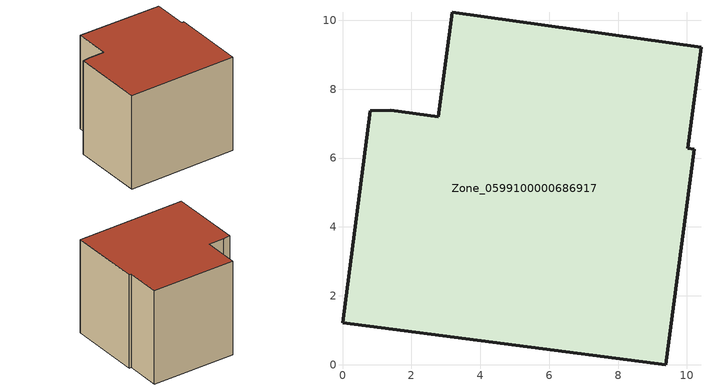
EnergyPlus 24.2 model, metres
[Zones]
Zone_0599100000686917
 floor ground (C_G): 1.4,7.38 2.78,7.2 3.18,10.23 10.41,9.21 10.02,6.28 10.21,6.25 9.38,0 0,1.21 0.81,7.38 z0
 wall outside (C_F): 0.81,7.38 0,1.21 9.38,0 10.21,6.25 10.02,6.28 10.41,9.21 3.18,10.23 2.78,7.2 1.4,7.38 0.81,7.38 z0:8.29
 roof outside (C_R): 2.78,7.2 1.4,7.38 0.81,7.38 0,1.21 9.38,0 10.21,6.25 10.02,6.28 10.41,9.21 3.18,10.23 z8.29
[BUILDING]
Pand.0599100000686917: North Axis=0; Terrain=City; Loads Convergence Tolerance Value=0.04; Temperature Convergence Tolerance Value=0.4; Solar Distribution=FullExterior; Maximum Number of Warmup Days=25; Minimum Number of Warmup Days=1
[Site:Location]
Rotterdam.The.Hague.AP_ZH_NLD Design_Conditions: Latitude=51.96; Longitude=4.45; Time Zone=1; Elevation=-4.5
[SITE:GROUNDTEMPERATURE:BUILDINGSURFACE]
18, 18, 18, 18, 18, 18, 18, 18, 18, 18, 18, 18
[MATERIAL] Thermal Absorptance=0.9; Solar Absorptance=0.7; Visible Absorptance=0.7
Name | Roughness | Thickness | Conductivity | Density | Specific Heat
G.TC.1946-1964 | MediumSmooth | 0.15 | 1 | 540 | 1210
F.TC.1946-1964 | Rough | 0.3 | 0.857143 | 1920 | 840
R.TC.1946-1964 | MediumRough | 0.2 | 0.235294 | 1500 | 1000
[CONSTRUCTION]
C_G: G.TC.1946-1964
C_F: F.TC.1946-1964
C_R: R.TC.1946-1964
[ZONE]
Zone_0599100000686917: Type=1; Multiplier=1; Ceiling Height=Autocalculate; Volume=Autocalculate; Floor Area=autocalculate; Part of Total Floor Area=Yes
[ZONEINFILTRATION:DESIGNFLOWRATE]
Infil_Zone_0599100000686917: Zone or ZoneList or Space or SpaceList=Zone_0599100000686917; Schedule=AlwaysOn; Design Flow Rate Calculation Method=Flow/Area; Flow Rate per Floor Area=0.003; Constant Term Coefficient=1; Temperature Term Coefficient=0; Velocity Term Coefficient=0; Velocity Squared Term Coefficient=0
[HVACTEMPLATE:ZONE:IDEALLOADSAIRSYSTEM]
Zone_0599100000686917: Maximum Heating Supply Air Temperature=50; Minimum Cooling Supply Air Temperature=13; Maximum Heating Supply Air Humidity Ratio=0.0156; Minimum Cooling Supply Air Humidity Ratio=0.0077; Heating Limit=NoLimit; Cooling Limit=NoLimit; Dehumidification Control Type=ConstantSensibleHeatRatio; Cooling Sensible Heat Ratio=0.7; Dehumidification Setpoint=60; Humidification Control Type=None; Humidification Setpoint=30; Outdoor Air Method=None; Outdoor Air Flow Rate per Person=0.00944; Outdoor Air Flow Rate per Zone Floor Area=0; Outdoor Air Flow Rate per Zone=0; Demand Controlled Ventilation Type=None; Outdoor Air Economizer Type=NoEconomizer; Heat Recovery Type=None; Sensible Heat Recovery Effectiveness=0.7; Latent Heat Recovery Effectiveness=0.65
[ZONECONTROL:THERMOSTAT]
ThermostatControl_Zone_0599100000686917: Zone or ZoneList=Zone_0599100000686917; Control Type Schedule=DualSetpointControlType; Control 1=Thermostat_Zone_0599100000686917; Temperature Difference Between Cutout And Setpoint=0
[THERMOSTATSETPOINT:DUALSETPOINT]
Thermostat_Zone_0599100000686917: Heating Setpoint Temperature Schedule=HeatingSetpoint_Zone_0599100000686917; Cooling Setpoint Temperature Schedule=CoolingSetpoint_Zone_0599100000686917
[SCHEDULE:COMPACT]
HeatingSetpoint_Zone_0599100000686917: Through: 12/31, For: AllDays, Until: 24:00, 21
CoolingSetpoint_Zone_0599100000686917: Through: 12/31, For: AllDays, Until: 24:00, 24
DualSetpointControlType: Through: 12/31, For: AllDays, Until: 24:00, 4
AlwaysOn: Through: 12/31, For: AllDays, Until: 24:00, 1
